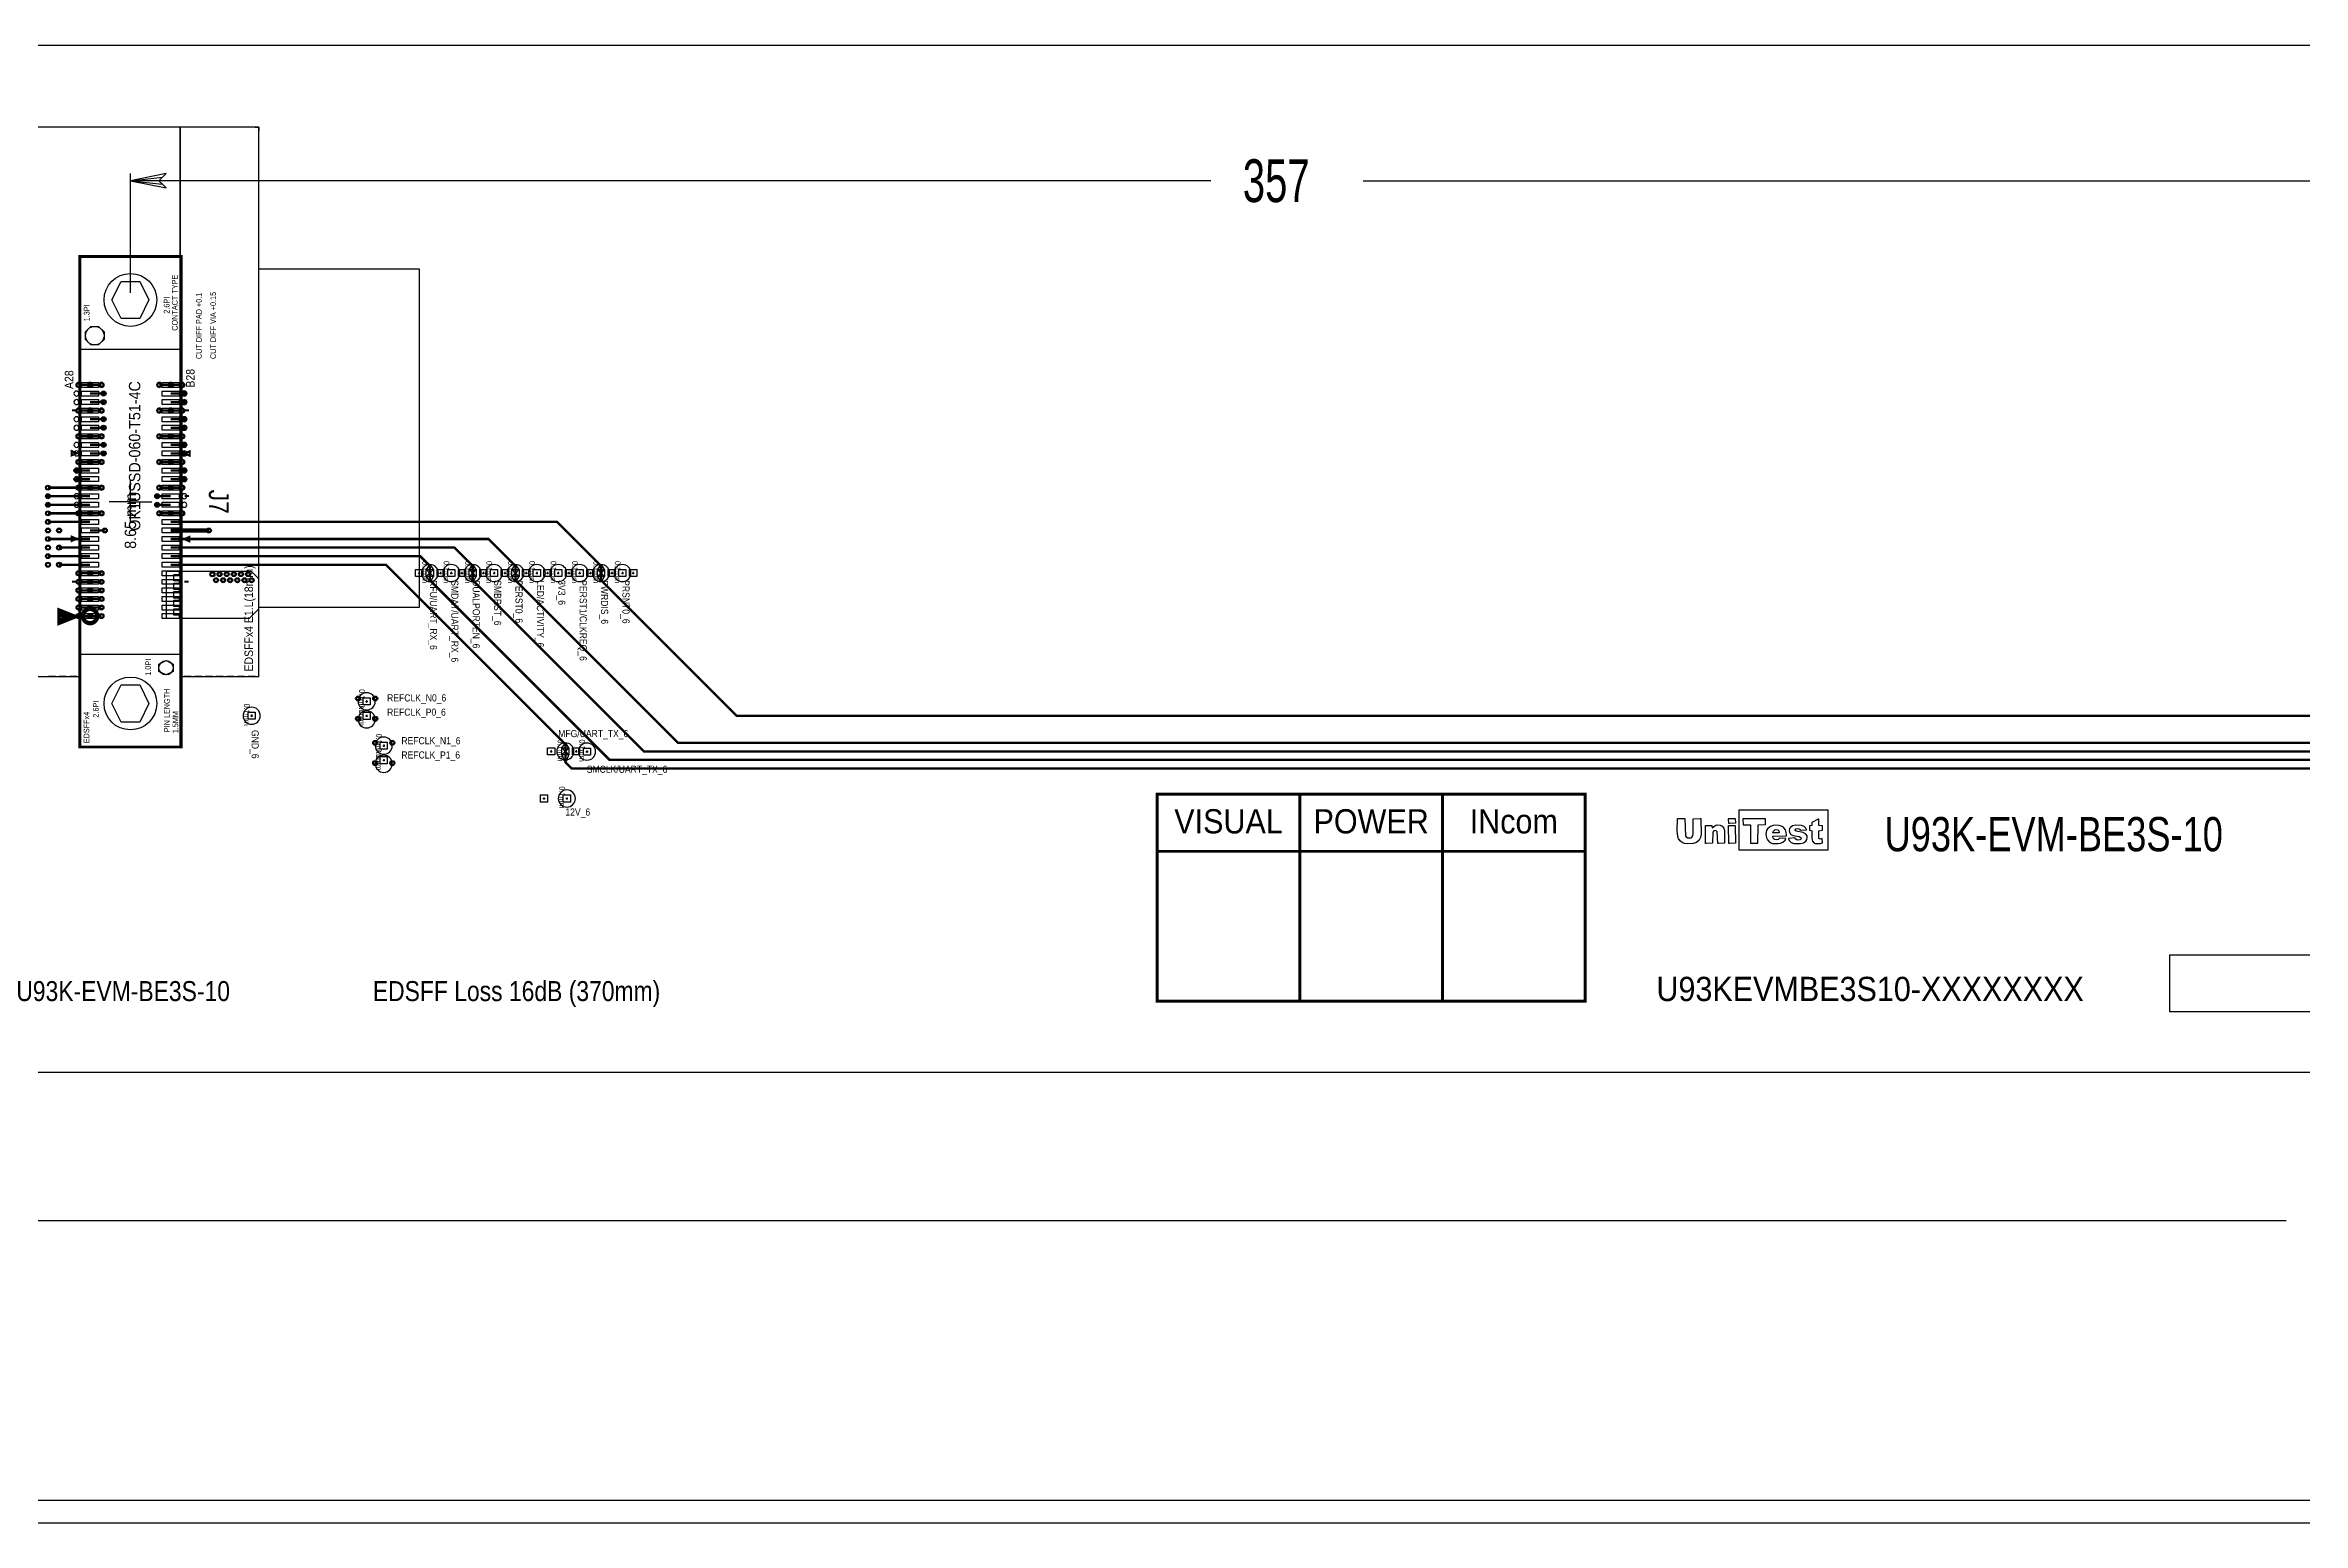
# Model space of a CAD drawing. Extents: x -65 to 700, y -155 to 755.
# Drawn here: x 17 to 175.3, y -31.6 to 72 of the extents above; entities that cross this region are included whole.
import ezdxf
from ezdxf.enums import TextEntityAlignment as Align

# ---------------------------------------------------------------- set-up
doc = ezdxf.new("R2010")
doc.units = 0
for name, color, linetype in [('BOARD_GEOMETRY_DIMENSION', 212, 'CONTINUOUS'), ('BOARD_GEOMETRY_OUTLINE', 254, 'CONTINUOUS'), ('BOARD_GEOMETRY_SILKSCREEN_TOP', 1, 'CONTINUOUS'), ('COMPONENT_VALUE_ASSEMBLY_TOP', 254, 'CONTINUOUS'), ('ETCH_TOP', 72, 'CONTINUOUS'), ('MANUFACTURING_NCBACKDRILL-16-4', 85, 'CONTINUOUS'), ('MANUFACTURING_NCBACKDRILL-16-6', 85, 'CONTINUOUS'), ('MANUFACTURING_NCLEGEND-1-16', 85, 'CONTINUOUS'), ('PACKAGE_GEOMETRY_ASSEMBLY_TOP', 142, 'CONTINUOUS'), ('PACKAGE_GEOMETRY_DISPLAY_TOP', 6, 'CONTINUOUS'), ('PACKAGE_GEOMETRY_PLACE_BOUND_TO', 85, 'CONTINUOUS'), ('PACKAGE_GEOMETRY_SILKSCREEN_TOP', 150, 'CONTINUOUS'), ('PIN_TOP', 72, 'CONTINUOUS'), ('REF_DES_SILKSCREEN_TOP', 150, 'CONTINUOUS'), ('VIA_CLASS_TOP', 72, 'CONTINUOUS')]:
    doc.layers.add(name, color=color, linetype=linetype)

# ---------------------------------------------------------------- blocks, each defined once
blk = doc.blocks.new('FIGURE_SQUARE')
blk.add_lwpolyline([(-0.5, -0.5), (-0.5, 0.5), (0.5, 0.5), (0.5, -0.5)], close=True)
blk = doc.blocks.new('FIGURE_CROSS')
for points in [[(-0.5, 0), (0.5, 0)], [(0, 0.5), (0, -0.5)]]:
    blk.add_lwpolyline(points)
blk = doc.blocks.new('FIGURE_HEX')
blk.add_lwpolyline([(-0.5, 0), (-0.25, 0.5), (0.25, 0.5), (0.5, 0), (0.25, -0.5), (-0.25, -0.5)], close=True)
blk = doc.blocks.new('FIGURE_OCT')
blk.add_lwpolyline([(-0.5, -0.2071), (-0.5, 0.2071), (-0.2071, 0.5), (0.2071, 0.5), (0.5, 0.2071), (0.5, -0.2071), (0.2071, -0.5), (-0.2071, -0.5)], close=True)

msp = doc.modelspace()

# ---------------------------------------------------------------- linework, layer by layer
at = {"layer": 'BOARD_GEOMETRY_DIMENSION'}
for points in [[(23, 62.5), (25.25, 62.25), (25, 62.5), (23, 62.5), (25.25, 62.75), (25.5, 63)], [(25.5, 63), (23, 62.5), (25.5, 62), (25, 62.5), (25.5, 63)], [(23, 54.64), (23, 63)], [(98.75, 62.5), (23, 62.5)], [(109.45, 62.5), (380, 62.5)], [(174.15, -10.4), (0, -10.4)]]:
    msp.add_lwpolyline(points, dxfattribs=at)
at = {"layer": 'BOARD_GEOMETRY_OUTLINE'}
msp.add_lwpolyline([(0, 72), (372.5, 72), (372.5, 35.455, 0.410035), (373, 34.955), (379.75, 34.955), (380, 34.705), (380, 16.725), (379.75, 16.475), (373, 16.475, 0.006409), (372.9875, 16.4752, 0.414214), (372.4998, 15.9875, 0.006409), (372.5, 15.975), (372.5, 0), (0, 0)], format="xyb", close=True, dxfattribs=at)
msp.add_lwpolyline([(0, -30), (0, -31.57), (350, -31.57), (350, -30)], close=True, dxfattribs=at)
at = {"layer": 'BOARD_GEOMETRY_SILKSCREEN_TOP'}
for points in [[(132.0889, 16.5079), (132.2139, 16.439), (132.4219, 16.453), (132.492, 16.495), (132.5609, 16.5779), (132.589, 16.7169), (132.589, 17.772), (133.0609, 17.7859), (133.117, 17.7859), (133.1299, 16.6889), (133.0889, 16.467), (132.992, 16.286), (132.8109, 16.12), (132.589, 16.036), (132.2139, 16.022), (131.964, 16.05), (131.797, 16.12), (131.6859, 16.203), (131.547, 16.383), (131.492, 16.5359), (131.464, 16.9389), (131.478, 17.7859), (132.0049, 17.7859), (132.0329, 16.5919)], [(135.1299, 17.453), (135.075, 17.453), (135.0609, 17.772), (135.075, 17.7859), (135.533, 17.7859), (135.5469, 17.467)], [(135.81, 18.395), (142.024, 18.395), (142.024, 15.587), (135.81, 15.587)], [(136.603, 16.066), (137.117, 16.066), (137.13, 17.358), (137.658, 17.372), (137.658, 17.774), (136.061, 17.774), (136.075, 17.358), (136.603, 17.344)], [(141.505, 16.038), (141.658, 16.08), (141.658, 16.108), (141.617, 16.385), (141.45, 16.358), (141.394, 16.399), (141.38, 16.941), (141.644, 16.969), (141.644, 17.288), (141.38, 17.316), (141.38, 17.76), (141.353, 17.76), (140.908, 17.524), (140.908, 17.316), (140.728, 17.288), (140.728, 16.969), (140.908, 16.941), (140.908, 16.399), (140.95, 16.205), (141.047, 16.094), (141.13, 16.052)], [(134.728, 17.12), (134.769, 16.953), (134.769, 16.0639), (134.353, 16.05), (134.297, 16.05), (134.269, 16.856), (134.242, 16.8969), (134.2, 16.9389), (134.1299, 16.953), (134.019, 16.9249), (133.95, 16.8279), (133.936, 16.0639), (133.5049, 16.05), (133.45, 16.05), (133.4359, 17.2999), (133.825, 17.3139), (133.8799, 17.3139), (133.908, 17.1329), (134.0889, 17.2859), (134.2, 17.328), (134.269, 17.342), (134.478, 17.328), (134.617, 17.2579)], [(135.1299, 16.05), (135.075, 16.05), (135.0609, 17.2999), (135.075, 17.3139), (135.533, 17.3139), (135.5469, 16.0639)], [(138.519, 16.038), (138.714, 16.066), (138.867, 16.135), (139.019, 16.274), (139.075, 16.385), (138.63, 16.427), (138.533, 16.33), (138.394, 16.302), (138.283, 16.33), (138.186, 16.427), (138.158, 16.552), (138.172, 16.566), (139.117, 16.58), (139.117, 16.635), (139.103, 16.816), (139.047, 16.997), (138.936, 17.149), (138.811, 17.247), (138.603, 17.316), (138.255, 17.33), (138.186, 17.316), (137.992, 17.247), (137.797, 17.08), (137.728, 16.955), (137.672, 16.705), (137.686, 16.58), (137.714, 16.441), (137.783, 16.302), (137.964, 16.122), (138.144, 16.052)], [(138.173, 16.792), (138.201, 16.917), (138.298, 17.014), (138.326, 17.028), (138.506, 17.014), (138.59, 16.931), (138.618, 16.848), (138.618, 16.792)], [(140.103, 16.038), (140.311, 16.094), (140.478, 16.205), (140.547, 16.316), (140.575, 16.454), (140.561, 16.58), (140.45, 16.733), (140.283, 16.816), (139.797, 16.899), (139.728, 16.955), (139.728, 17.01), (139.769, 17.066), (139.88, 17.094), (139.978, 17.08), (140.047, 17.038), (140.089, 16.969), (140.519, 17.01), (140.519, 17.024), (140.478, 17.122), (140.353, 17.247), (140.172, 17.316), (139.755, 17.33), (139.533, 17.274), (139.394, 17.177), (139.339, 17.094), (139.311, 16.955), (139.325, 16.83), (139.436, 16.677), (139.589, 16.608), (140.019, 16.524), (140.13, 16.469), (140.144, 16.372), (140.103, 16.33), (140.061, 16.302), (139.88, 16.288), (139.783, 16.344), (139.714, 16.441), (139.269, 16.399), (139.269, 16.372), (139.311, 16.26), (139.45, 16.122), (139.644, 16.052)], [(166, 4.25), (166, 8.25), (186, 8.25), (186, 4.25)]]:
    msp.add_lwpolyline(points, close=True, dxfattribs=at)
at = {"layer": 'ETCH_TOP'}
for points, const_width in [([(20.17, 48.185), (19.37, 48.185)], 0.169), ([(20.17, 47.585), (21.12, 47.585)], 0.171), ([(20.97, 48.185), (20.17, 48.185)], 0.169), ([(25.03, 48.185), (25.83, 48.185)], 0.169), ([(25.83, 47.585), (26.78, 47.585)], 0.171), ([(25.83, 48.185), (26.63, 48.185)], 0.169), ([(19.37, 46.385), (20.17, 46.385)], 0.169), ([(20.17, 46.985), (21.12, 46.985)], 0.171), ([(20.17, 46.385), (20.97, 46.385)], 0.169), ([(25.83, 46.385), (25.03, 46.385)], 0.169), ([(25.83, 46.985), (26.78, 46.985)], 0.171), ([(26.63, 46.385), (25.83, 46.385)], 0.169), ([(20.17, 44.585), (19.37, 44.585)], 0.169), ([(20.17, 45.785), (21.12, 45.785)], 0.171), ([(20.17, 45.185), (21.12, 45.185)], 0.171), ([(20.97, 44.585), (20.17, 44.585)], 0.169), ([(25.03, 44.585), (25.83, 44.585)], 0.169), ([(25.83, 45.785), (26.78, 45.785)], 0.171), ([(25.83, 45.185), (26.78, 45.185)], 0.171), ([(25.83, 44.585), (26.63, 44.585)], 0.169), ([(20.17, 42.785), (19.37, 42.785)], 0.169), ([(20.17, 43.985), (21.12, 43.985)], 0.171), ([(20.17, 43.385), (21.12, 43.385)], 0.171), ([(20.97, 42.785), (20.17, 42.785)], 0.169), ([(25.03, 42.785), (25.83, 42.785)], 0.169), ([(25.83, 43.985), (26.78, 43.985)], 0.171), ([(25.83, 43.385), (26.78, 43.385)], 0.171), ([(25.83, 42.785), (26.63, 42.785)], 0.169), ([(20.17, 42.185), (19.22, 42.185)], 0.171), ([(20.17, 41.585), (19.22, 41.585)], 0.171), ([(25.83, 42.185), (26.78, 42.185)], 0.171), ([(25.83, 41.585), (26.78, 41.585)], 0.171), ([(20.17, 40.385), (17.22, 40.385)], 0.171), ([(20.17, 39.785), (17.22, 39.785)], 0.171), ([(17.22, 40.985), (19.37, 40.985)], 0.169), ([(19.37, 40.985), (20.17, 40.985)], 0.169), ([(20.97, 40.985), (20.17, 40.985)], 0.169), ([(25.83, 40.385), (24.88, 40.385)], 0.171), ([(25.83, 39.785), (24.88, 39.785)], 0.171), ([(25.03, 40.985), (25.83, 40.985)], 0.169), ([(25.83, 40.985), (26.63, 40.985)], 0.169), ([(19.37, 39.185), (17.22, 39.185)], 0.169), ([(20.17, 38.585), (17.22, 38.585)], 0.169), ([(20.17, 39.185), (19.37, 39.185)], 0.169), ([(20.17, 39.185), (20.97, 39.185)], 0.169), ([(20.17, 37.985), (21.2, 37.985)], 0.169), ([(25.03, 39.185), (25.83, 39.185)], 0.169), ([(25.83, 37.985), (28.5, 37.985)], 0.3), ([(25.83, 39.185), (26.63, 39.185)], 0.169), ([(25.83, 38.585), (52.9151, 38.585), (56.0001, 35.5), (56.0001, 35)], 0.169), ([(20.17, 37.385), (17.22, 37.385)], 0.169), ([(20.17, 36.785), (18, 36.785)], 0.169), ([(25.83, 37.385), (48.1151, 37.385), (50.0001, 35.5), (50.0001, 35)], 0.169), ([(25.83, 36.785), (45.715, 36.785), (47, 35.5), (47, 35)], 0.169), ([(20.17, 36.185), (17.22, 36.185)], 0.169), ([(20.17, 35.585), (18, 35.585)], 0.169), ([(20.17, 34.985), (19.37, 34.985)], 0.169), ([(20.97, 34.985), (20.17, 34.985)], 0.169), ([(25.83, 36.185), (43.3151, 36.185), (44.0001, 35.5), (44.0001, 35)], 0.169), ([(25.83, 35.585), (40.9151, 35.585), (53.4997, 23.0004), (53.4997, 22.5004)], 0.169), ([(377.43, 21.9), (56.6001, 21.9), (44.0001, 34.5), (44.0001, 35)], 0.169), ([(377.43, 22.5), (59, 22.5), (47, 34.5), (47, 35)], 0.169), ([(377.43, 23.1), (61.4001, 23.1), (50.0001, 34.5), (50.0001, 35)], 0.169), ([(56.0001, 35), (56.0001, 34.5), (65.5001, 25), (375.5, 25), (376.2, 24.3), (377.43, 24.3)], 0.169), ([(20.17, 34.385), (19.37, 34.385)], 0.169), ([(20.17, 33.785), (19.37, 33.785)], 0.169), ([(20.17, 33.185), (19.37, 33.185)], 0.169), ([(20.97, 34.385), (20.17, 34.385)], 0.169), ([(20.97, 33.785), (20.17, 33.785)], 0.169), ([(20.97, 33.185), (20.17, 33.185)], 0.169), ([(20.17, 32.585), (19.37, 32.585)], 0.169), ([(20.17, 31.985), (19.37, 31.985)], 0.169), ([(20.97, 32.585), (20.17, 32.585)], 0.169), ([(20.97, 31.985), (20.17, 31.985)], 0.169), ([(377.43, 21.3), (53.9501, 21.3), (53.4997, 21.7504), (53.4997, 22.5004)], 0.169)]:
    msp.add_lwpolyline(points, dxfattribs=dict(at, const_width=const_width))
for points in [[(31.5, 35.1), (25.5, 35.1), (25.5, 31.85), (31.35, 31.85), (32, 32.5), (32, 34.6)], [(26.05, 34.45), (26.05, 34.9), (26.5, 34.9), (26.5, 34.45)], [(26.05, 33.85), (26.05, 34.3), (26.5, 34.3), (26.5, 33.85)], [(26.05, 33.25), (26.05, 33.7), (26.5, 33.7), (26.5, 33.25)], [(26.05, 32.65), (26.05, 33.1), (26.5, 33.1), (26.5, 32.65)], [(26.05, 32.05), (26.05, 32.5), (26.5, 32.5), (26.5, 32.05)]]:
    msp.add_lwpolyline(points, close=True, dxfattribs=at)
for points in [[(43.9406, 35.5576), (43.7501, 35.25), (44.0001, 34.9789), (44.2501, 35.25), (44.0596, 35.5576, 0.411765)], [(44.0596, 34.4424), (44.2501, 34.75), (44.0001, 35.0211), (43.7501, 34.75), (43.9406, 34.4424, 0.411765)], [(46.9405, 35.5576), (46.75, 35.25), (47, 34.9789), (47.25, 35.25), (47.0595, 35.5576, 0.411765)], [(47.0595, 34.4424), (47.25, 34.75), (47, 35.0211), (46.75, 34.75), (46.9405, 34.4424, 0.411765)], [(49.9406, 35.5576), (49.7501, 35.25), (50.0001, 34.9789), (50.2501, 35.25), (50.0596, 35.5576, 0.411765)], [(50.0596, 34.4424), (50.2501, 34.75), (50.0001, 35.0211), (49.7501, 34.75), (49.9406, 34.4424, 0.411765)], [(55.9406, 35.5576), (55.7501, 35.25), (56.0001, 34.9789), (56.2501, 35.25), (56.0596, 35.5576, 0.411765)], [(56.0596, 34.4424), (56.2501, 34.75), (56.0001, 35.0211), (55.7501, 34.75), (55.9406, 34.4424, 0.411765)], [(53.4402, 23.058), (53.2497, 22.7504), (53.4997, 22.4793), (53.7497, 22.7504), (53.5592, 23.058, 0.411765)], [(53.5713, 21.8062), (53.7497, 22.2504), (53.4997, 22.5215), (53.2497, 22.2504), (53.4281, 21.8062, 0.55392)]]:
    msp.add_lwpolyline(points, format="xyb", close=True, dxfattribs=at)
at = {"layer": 'PACKAGE_GEOMETRY_ASSEMBLY_TOP'}
for points in [[(17.25, 66.25), (16.75, 66.25)], [(18, 66.25), (17.5, 66.25)], [(18.75, 66.25), (18.25, 66.25)], [(19.5, 66.25), (19, 66.25)], [(20.25, 66.25), (19.75, 66.25)], [(21, 66.25), (20.5, 66.25)], [(21.75, 66.25), (21.25, 66.25)], [(22.5, 66.25), (22, 66.25)], [(23.25, 66.25), (22.75, 66.25)], [(24, 66.25), (23.5, 66.25)], [(24.75, 66.25), (24.25, 66.25)], [(25.5, 66.25), (25, 66.25)], [(26.25, 66.25), (25.75, 66.25)], [(27, 66.25), (26.5, 66.25)], [(27.75, 66.25), (27.25, 66.25)], [(28.5, 66.25), (28, 66.25)], [(29.25, 66.25), (28.75, 66.25)], [(30, 66.25), (29.5, 66.25)], [(30.75, 66.25), (30.25, 66.25)], [(31.5, 66.25), (31, 66.25)], [(31.75, 66.25), (32, 66.25), (32, 66)], [(32, 65.25), (32, 65.75)], [(32, 64.5), (32, 65)], [(32, 63.75), (32, 64.25)], [(32, 63), (32, 63.5)], [(32, 62.25), (32, 62.75)], [(32, 61.5), (32, 62)], [(32, 60.75), (32, 61.25)], [(32, 60), (32, 60.5)], [(32, 59.25), (32, 59.75)], [(32, 58.5), (32, 59)], [(19.5, 22.86), (26.5, 22.86), (26.5, 57.14), (19.5, 57.14), (19.5, 22.86)], [(32, 57.75), (32, 58.25)], [(32, 57), (32, 57.5)], [(32, 56.25), (32, 56.75)], [(32, 56.335), (43.25, 56.335), (43.25, 32.585), (32, 32.585)], [(32, 55.5), (32, 56)], [(32, 54.75), (32, 55.25)], [(32, 54), (32, 54.5)], [(32, 53.25), (32, 53.75)], [(32, 52.5), (32, 53)], [(32, 51.75), (32, 52.25)], [(19.5, 50.69), (26.5, 50.69)], [(32, 51), (32, 51.5)], [(32, 50.25), (32, 50.75)], [(32, 49.5), (32, 50)], [(32, 48.75), (32, 49.25)], [(32, 48), (32, 48.5)], [(32, 47.25), (32, 47.75)], [(32, 46.5), (32, 47)], [(32, 45.75), (32, 46.25)], [(32, 45), (32, 45.5)], [(32, 44.25), (32, 44.75)], [(32, 43.5), (32, 44)], [(32, 42.75), (32, 43.25)], [(23, 38.5), (23, 41.5)], [(32, 42), (32, 42.5)], [(32, 41.25), (32, 41.75)], [(23, 40), (21.5, 40)], [(23, 40), (24.5, 40)], [(32, 40.5), (32, 41)], [(32, 39.75), (32, 40.25)], [(32, 39), (32, 39.5)], [(32, 38.25), (32, 38.75)], [(32, 37.5), (32, 38)], [(32, 36.75), (32, 37.25)], [(32, 36), (32, 36.5)], [(32, 35.25), (32, 35.75)], [(32, 34.5), (32, 35)], [(32, 33.75), (32, 34.25)], [(32, 33), (32, 33.5)], [(32, 32.25), (32, 32.75)], [(32, 31.5), (32, 32)], [(32, 30.75), (32, 31.25)], [(32, 30), (32, 30.5)], [(19.5, 29.31), (26.5, 29.31)], [(32, 29.25), (32, 29.75)], [(32, 28.5), (32, 29)], [(17.75, 27.75), (17.25, 27.75)], [(18.5, 27.75), (18, 27.75)], [(19.25, 27.75), (18.75, 27.75)], [(27.25, 27.75), (26.75, 27.75)], [(28, 27.75), (27.5, 27.75)], [(28.75, 27.75), (28.25, 27.75)], [(29.5, 27.75), (29, 27.75)], [(30.25, 27.75), (29.75, 27.75)], [(31, 27.75), (30.5, 27.75)], [(31.75, 27.75), (31.25, 27.75)], [(32, 27.75), (32, 28.25)]]:
    msp.add_lwpolyline(points, dxfattribs=at)
for points in [[(19.395, 47.585, 1), (19.045, 47.585, 1)], [(19.545, 48.185, 1), (19.195, 48.185, 1)], [(20.345, 48.185, 1), (19.995, 48.185, 1)], [(21.145, 48.185, 1), (20.795, 48.185, 1)], [(25.205, 48.185, 1), (24.855, 48.185, 1)], [(26.005, 48.185, 1), (25.655, 48.185, 1)], [(26.805, 48.185, 1), (26.455, 48.185, 1)], [(26.955, 47.585, 1), (26.605, 47.585, 1)], [(19.395, 46.985, 1), (19.045, 46.985, 1)], [(19.395, 45.785, 1), (19.045, 45.785, 1)], [(19.545, 46.385, 1), (19.195, 46.385, 1)], [(20.345, 46.385, 1), (19.995, 46.385, 1)], [(21.145, 46.385, 1), (20.795, 46.385, 1)], [(25.205, 46.385, 1), (24.855, 46.385, 1)], [(26.005, 46.385, 1), (25.655, 46.385, 1)], [(26.805, 46.385, 1), (26.455, 46.385, 1)], [(26.955, 46.985, 1), (26.605, 46.985, 1)], [(26.955, 45.785, 1), (26.605, 45.785, 1)], [(19.395, 45.185, 1), (19.045, 45.185, 1)], [(19.545, 44.585, 1), (19.195, 44.585, 1)], [(20.345, 44.585, 1), (19.995, 44.585, 1)], [(21.145, 44.585, 1), (20.795, 44.585, 1)], [(25.205, 44.585, 1), (24.855, 44.585, 1)], [(26.005, 44.585, 1), (25.655, 44.585, 1)], [(26.805, 44.585, 1), (26.455, 44.585, 1)], [(26.955, 45.185, 1), (26.605, 45.185, 1)], [(19.395, 43.985, 1), (19.045, 43.985, 1)], [(19.395, 43.385, 1), (19.045, 43.385, 1)], [(19.545, 42.785, 1), (19.195, 42.785, 1)], [(20.345, 42.785, 1), (19.995, 42.785, 1)], [(21.145, 42.785, 1), (20.795, 42.785, 1)], [(25.205, 42.785, 1), (24.855, 42.785, 1)], [(26.005, 42.785, 1), (25.655, 42.785, 1)], [(26.805, 42.785, 1), (26.455, 42.785, 1)], [(26.955, 43.985, 1), (26.605, 43.985, 1)], [(26.955, 43.385, 1), (26.605, 43.385, 1)], [(19.395, 42.185, 1), (19.045, 42.185, 1)], [(19.395, 41.585, 1), (19.045, 41.585, 1)], [(19.545, 40.985, 1), (19.195, 40.985, 1)], [(20.345, 40.985, 1), (19.995, 40.985, 1)], [(21.145, 40.985, 1), (20.795, 40.985, 1)], [(25.205, 40.985, 1), (24.855, 40.985, 1)], [(26.005, 40.985, 1), (25.655, 40.985, 1)], [(26.805, 40.985, 1), (26.455, 40.985, 1)], [(26.955, 42.185, 1), (26.605, 42.185, 1)], [(26.955, 41.585, 1), (26.605, 41.585, 1)], [(19.395, 40.385, 1), (19.045, 40.385, 1)], [(19.395, 39.785, 1), (19.045, 39.785, 1)], [(26.955, 40.385, 1), (26.605, 40.385, 1)], [(26.955, 39.785, 1), (26.605, 39.785, 1)], [(19.545, 39.185, 1), (19.195, 39.185, 1)], [(20.345, 39.185, 1), (19.995, 39.185, 1)], [(21.145, 39.185, 1), (20.795, 39.185, 1)], [(25.205, 39.185, 1), (24.855, 39.185, 1)], [(26.005, 39.185, 1), (25.655, 39.185, 1)], [(26.805, 39.185, 1), (26.455, 39.185, 1)]]:
    msp.add_lwpolyline(points, format="xyb", close=True, dxfattribs=at)
at = {"layer": 'PACKAGE_GEOMETRY_ASSEMBLY_TOP', "const_width": 0.3}
msp.add_lwpolyline([(20.67, 31.985, 1), (19.67, 31.985, 1), (20.67, 31.985)], format="xyb", dxfattribs=at)
at = {"layer": 'PACKAGE_GEOMETRY_PLACE_BOUND_TO'}
for points in [[(14, 27.75), (19.5, 27.75), (19.5, 57.14), (26.5, 57.14), (26.5, 66.25), (14, 66.25)], [(32, 66.25), (26.5, 66.25), (26.5, 27.75), (32, 27.75)], [(19.5, 22.86), (26.5, 22.86), (26.5, 57.14), (19.5, 57.14)], [(43.25, 32.585), (32, 32.585), (32, 56.335), (43.25, 56.335)]]:
    msp.add_lwpolyline(points, close=True, dxfattribs=at)
for points in [[(44.6001, 35, 1), (43.4001, 35, 1)], [(46.1, 35, 1), (44.9, 35, 1)], [(47.6, 35, 1), (46.4, 35, 1)], [(49.1, 35, 1), (47.9, 35, 1)], [(50.6001, 35, 1), (49.4001, 35, 1)], [(52.1, 35, 1), (50.9, 35, 1)], [(53.6, 35, 1), (52.4, 35, 1)], [(55.1, 35, 1), (53.9, 35, 1)], [(56.6001, 35, 1), (55.4001, 35, 1)], [(58.1, 35, 1), (56.9, 35, 1)], [(32.1, 25, 1), (30.9, 25, 1)], [(40.1662, 26.009, 1), (38.9662, 26.009, 1)], [(40.1662, 24.741, 1), (38.9662, 24.741, 1)], [(41.3639, 22.9, 1), (40.1639, 22.9, 1)], [(41.3639, 21.632, 1), (40.1639, 21.632, 1)], [(54.0997, 22.5004, 1), (52.8997, 22.5004, 1)], [(55.6146, 22.4854, 1), (54.4146, 22.4854, 1)], [(54.2, 19.2, 1), (53, 19.2, 1)]]:
    msp.add_lwpolyline(points, format="xyb", close=True, dxfattribs=at)
at = {"layer": 'PACKAGE_GEOMETRY_SILKSCREEN_TOP'}
for points, const_width in [([(19.42, 46.89), (19.42, 57.22), (26.58, 57.22), (26.58, 22.78), (19.42, 22.78), (19.42, 46.89)], 0.15), ([(19.2, 46.4), (18.9, 46.4)], 0.15), ([(27.1, 46.4), (26.8, 46.4)], 0.15), ([(19.225, 43.4), (18.875, 43.55), (18.875, 43.25), (19.225, 43.4)], 0.15), ([(26.805, 43.38), (27.155, 43.23), (27.155, 43.53), (26.805, 43.38)], 0.15), ([(19.2, 40.4), (18.9, 40.4)], 0.15), ([(27.1, 40.4), (26.8, 40.4)], 0.15), ([(19.225, 37.4), (18.875, 37.55), (18.875, 37.25), (19.225, 37.4)], 0.15), ([(26.785, 37.38), (27.135, 37.23), (27.135, 37.53), (26.785, 37.38)], 0.15), ([(19.2, 34.4), (18.9, 34.4)], 0.15), ([(27.08, 34.4), (26.78, 34.4)], 0.15), ([(19.218, 31.9442), (17.968, 32.4442), (17.968, 31.4442), (19.218, 31.9442), (18.018, 32.2942), (18.018, 31.6442), (18.918, 31.9442), (18.118, 32.1442), (18.118, 31.7942), (18.668, 31.9442), (18.168, 31.9442)], 0.2), ([(95, 15.5), (95, 19.5), (105, 19.5), (105, 15.5)], 0.2), ([(105, 15.5), (105, 19.5), (115, 19.5), (115, 15.5)], 0.2), ([(115, 15.5), (115, 19.5), (125, 19.5), (125, 15.5)], 0.2), ([(95, 5), (95, 15.5), (105, 15.5), (105, 5), (95, 5)], 0.2), ([(105, 5), (105, 15.5), (115, 15.5), (115, 5), (105, 5)], 0.2), ([(115, 5), (115, 15.5), (125, 15.5), (125, 5), (115, 5)], 0.2)]:
    msp.add_lwpolyline(points, dxfattribs=dict(at, const_width=const_width))
at = {"layer": 'PIN_TOP'}
for points in [[(20.77, 48.01), (19.57, 48.01), (19.57, 48.36), (20.77, 48.36)], [(20.77, 47.41), (19.57, 47.41), (19.57, 47.76), (20.77, 47.76)], [(26.43, 48.01), (25.23, 48.01), (25.23, 48.36), (26.43, 48.36)], [(26.43, 47.41), (25.23, 47.41), (25.23, 47.76), (26.43, 47.76)], [(20.77, 46.81), (19.57, 46.81), (19.57, 47.16), (20.77, 47.16)], [(20.77, 46.21), (19.57, 46.21), (19.57, 46.56), (20.77, 46.56)], [(20.77, 45.61), (19.57, 45.61), (19.57, 45.96), (20.77, 45.96)], [(26.43, 46.81), (25.23, 46.81), (25.23, 47.16), (26.43, 47.16)], [(26.43, 46.21), (25.23, 46.21), (25.23, 46.56), (26.43, 46.56)], [(26.43, 45.61), (25.23, 45.61), (25.23, 45.96), (26.43, 45.96)], [(20.77, 45.01), (19.57, 45.01), (19.57, 45.36), (20.77, 45.36)], [(20.77, 44.41), (19.57, 44.41), (19.57, 44.76), (20.77, 44.76)], [(26.43, 45.01), (25.23, 45.01), (25.23, 45.36), (26.43, 45.36)], [(26.43, 44.41), (25.23, 44.41), (25.23, 44.76), (26.43, 44.76)], [(20.77, 43.81), (19.57, 43.81), (19.57, 44.16), (20.77, 44.16)], [(20.77, 43.21), (19.57, 43.21), (19.57, 43.56), (20.77, 43.56)], [(20.77, 42.61), (19.57, 42.61), (19.57, 42.96), (20.77, 42.96)], [(26.43, 43.81), (25.23, 43.81), (25.23, 44.16), (26.43, 44.16)], [(26.43, 43.21), (25.23, 43.21), (25.23, 43.56), (26.43, 43.56)], [(26.43, 42.61), (25.23, 42.61), (25.23, 42.96), (26.43, 42.96)], [(20.77, 42.01), (19.57, 42.01), (19.57, 42.36), (20.77, 42.36)], [(20.77, 41.41), (19.57, 41.41), (19.57, 41.76), (20.77, 41.76)], [(20.77, 40.81), (19.57, 40.81), (19.57, 41.16), (20.77, 41.16)], [(26.43, 42.01), (25.23, 42.01), (25.23, 42.36), (26.43, 42.36)], [(26.43, 41.41), (25.23, 41.41), (25.23, 41.76), (26.43, 41.76)], [(26.43, 40.81), (25.23, 40.81), (25.23, 41.16), (26.43, 41.16)], [(20.77, 40.21), (19.57, 40.21), (19.57, 40.56), (20.77, 40.56)], [(20.77, 39.61), (19.57, 39.61), (19.57, 39.96), (20.77, 39.96)], [(26.43, 40.21), (25.23, 40.21), (25.23, 40.56), (26.43, 40.56)], [(26.43, 39.61), (25.23, 39.61), (25.23, 39.96), (26.43, 39.96)], [(20.77, 39.01), (19.57, 39.01), (19.57, 39.36), (20.77, 39.36)], [(20.77, 38.41), (19.57, 38.41), (19.57, 38.76), (20.77, 38.76)], [(20.77, 37.81), (19.57, 37.81), (19.57, 38.16), (20.77, 38.16)], [(26.43, 39.01), (25.23, 39.01), (25.23, 39.36), (26.43, 39.36)], [(26.43, 38.41), (25.23, 38.41), (25.23, 38.76), (26.43, 38.76)], [(26.43, 37.81), (25.23, 37.81), (25.23, 38.16), (26.43, 38.16)], [(20.77, 37.21), (19.57, 37.21), (19.57, 37.56), (20.77, 37.56)], [(20.77, 36.61), (19.57, 36.61), (19.57, 36.96), (20.77, 36.96)], [(26.43, 37.21), (25.23, 37.21), (25.23, 37.56), (26.43, 37.56)], [(26.43, 36.61), (25.23, 36.61), (25.23, 36.96), (26.43, 36.96)], [(20.77, 36.01), (19.57, 36.01), (19.57, 36.36), (20.77, 36.36)], [(20.77, 35.41), (19.57, 35.41), (19.57, 35.76), (20.77, 35.76)], [(20.77, 34.81), (19.57, 34.81), (19.57, 35.16), (20.77, 35.16)], [(26.43, 36.01), (25.23, 36.01), (25.23, 36.36), (26.43, 36.36)], [(26.43, 35.41), (25.23, 35.41), (25.23, 35.76), (26.43, 35.76)], [(26.43, 34.81), (25.23, 34.81), (25.23, 35.16), (26.43, 35.16)], [(43.7501, 35.25), (44.2501, 35.25), (44.2501, 34.75), (43.7501, 34.75)], [(45.25, 35.25), (45.75, 35.25), (45.75, 34.75), (45.25, 34.75)], [(46.75, 35.25), (47.25, 35.25), (47.25, 34.75), (46.75, 34.75)], [(48.25, 35.25), (48.75, 35.25), (48.75, 34.75), (48.25, 34.75)], [(49.7501, 35.25), (50.2501, 35.25), (50.2501, 34.75), (49.7501, 34.75)], [(51.25, 35.25), (51.75, 35.25), (51.75, 34.75), (51.25, 34.75)], [(52.75, 35.25), (53.25, 35.25), (53.25, 34.75), (52.75, 34.75)], [(54.25, 35.25), (54.75, 35.25), (54.75, 34.75), (54.25, 34.75)], [(55.7501, 35.25), (56.2501, 35.25), (56.2501, 34.75), (55.7501, 34.75)], [(57.25, 35.25), (57.75, 35.25), (57.75, 34.75), (57.25, 34.75)], [(20.77, 34.21), (19.57, 34.21), (19.57, 34.56), (20.77, 34.56)], [(20.77, 33.61), (19.57, 33.61), (19.57, 33.96), (20.77, 33.96)], [(20.77, 33.01), (19.57, 33.01), (19.57, 33.36), (20.77, 33.36)], [(26.43, 34.21), (25.23, 34.21), (25.23, 34.56), (26.43, 34.56)], [(26.43, 33.61), (25.23, 33.61), (25.23, 33.96), (26.43, 33.96)], [(26.43, 33.01), (25.23, 33.01), (25.23, 33.36), (26.43, 33.36)], [(20.77, 32.41), (19.57, 32.41), (19.57, 32.76), (20.77, 32.76)], [(20.77, 31.81), (19.57, 31.81), (19.57, 32.16), (20.77, 32.16)], [(26.43, 32.41), (25.23, 32.41), (25.23, 32.76), (26.43, 32.76)], [(26.43, 31.81), (25.23, 31.81), (25.23, 32.16), (26.43, 32.16)], [(39.3162, 26.259), (39.8162, 26.259), (39.8162, 25.759), (39.3162, 25.759)], [(31.25, 25.25), (31.75, 25.25), (31.75, 24.75), (31.25, 24.75)], [(39.3162, 25.241), (39.8162, 25.241), (39.8162, 24.741), (39.3162, 24.741)], [(40.5139, 23.15), (41.0139, 23.15), (41.0139, 22.65), (40.5139, 22.65)], [(53.2497, 22.7504), (53.7497, 22.7504), (53.7497, 22.2504), (53.2497, 22.2504)], [(54.7646, 22.7354), (55.2646, 22.7354), (55.2646, 22.2354), (54.7646, 22.2354)], [(40.5139, 22.132), (41.0139, 22.132), (41.0139, 21.632), (40.5139, 21.632)], [(53.35, 19.45), (53.85, 19.45), (53.85, 18.95), (53.35, 18.95)]]:
    msp.add_lwpolyline(points, close=True, dxfattribs=at)
for centre, radius in [((23, 54.14), 1.85), ((20.5, 51.64), 0.65), ((25.5, 28.36), 0.5), ((23, 25.86), 1.85)]:
    msp.add_circle(centre, radius, dxfattribs=at)
at = {"layer": 'VIA_CLASS_TOP'}
for points in [[(43, 34.75), (43, 35.25), (43.5, 35.25), (43.5, 34.75)], [(44.5001, 34.75), (44.5001, 35.25), (45.0001, 35.25), (45.0001, 34.75)], [(46, 34.75), (46, 35.25), (46.5, 35.25), (46.5, 34.75)], [(47.5, 34.75), (47.5, 35.25), (48, 35.25), (48, 34.75)], [(49, 34.75), (49, 35.25), (49.5, 35.25), (49.5, 34.75)], [(50.5001, 34.75), (50.5001, 35.25), (51.0001, 35.25), (51.0001, 34.75)], [(52, 34.75), (52, 35.25), (52.5, 35.25), (52.5, 34.75)], [(53.5, 34.75), (53.5, 35.25), (54, 35.25), (54, 34.75)], [(55, 34.75), (55, 35.25), (55.5, 35.25), (55.5, 34.75)], [(56.5001, 34.75), (56.5001, 35.25), (57.0001, 35.25), (57.0001, 34.75)], [(58, 34.75), (58, 35.25), (58.5, 35.25), (58.5, 34.75)], [(52.25, 22.25), (52.25, 22.75), (52.75, 22.75), (52.75, 22.25)], [(54, 22.25), (54, 22.75), (54.5, 22.75), (54.5, 22.25)], [(51.75, 18.95), (51.75, 19.45), (52.25, 19.45), (52.25, 18.95)]]:
    msp.add_lwpolyline(points, close=True, dxfattribs=at)
for centre in [(19.37, 48.185), (20.17, 48.185), (20.97, 48.185), (21.12, 47.585), (25.03, 48.185), (25.83, 48.185), (26.63, 48.185), (26.78, 47.585), (19.37, 46.385), (20.17, 46.385), (20.97, 46.385), (21.12, 46.985), (21.12, 45.785), (25.03, 46.385), (25.83, 46.385), (26.63, 46.385), (26.78, 46.985), (26.78, 45.785), (19.37, 44.585), (20.17, 44.585), (20.97, 44.585), (21.12, 45.185), (25.03, 44.585), (25.83, 44.585), (26.63, 44.585), (26.78, 45.185), (19.37, 42.785), (20.17, 42.785), (20.97, 42.785), (21.12, 43.985), (21.12, 43.385), (25.03, 42.785), (25.83, 42.785), (26.63, 42.785), (26.78, 43.985), (26.78, 43.385), (17.22, 40.985), (19.22, 42.185), (19.22, 41.585), (19.37, 40.985), (20.17, 40.985), (20.97, 40.985), (25.03, 40.985), (25.83, 40.985), (26.63, 40.985), (26.78, 42.185), (26.78, 41.585), (17.22, 40.385), (17.22, 39.785), (24.88, 40.385), (24.88, 39.785), (17.22, 39.185), (17.22, 38.585), (17.22, 37.985), (18, 37.985), (19.37, 39.185), (20.17, 39.185), (20.97, 39.185), (21.2, 37.985), (25.03, 39.185), (25.83, 39.185), (26.63, 39.185), (28.5, 37.985), (17.22, 37.385), (17.22, 36.785), (18, 36.785), (17.22, 36.185), (17.22, 35.585), (18, 35.585), (19.37, 34.985), (20.17, 34.985), (20.97, 34.985), (28.75, 34.91), (29.25, 34.925), (29.75, 34.925), (30.25, 34.925), (30.75, 34.925), (31.25, 34.925), (19.37, 34.385), (19.37, 33.785), (19.37, 33.185), (20.17, 34.385), (20.17, 33.785), (20.17, 33.185), (20.97, 34.385), (20.97, 33.785), (20.97, 33.185), (29, 34.5), (29.5, 34.5), (30, 34.5), (30.5, 34.5), (31, 34.5), (31.5, 34.5), (19.37, 32.585), (19.37, 31.985), (20.17, 32.585), (20.17, 31.985), (20.97, 32.585), (20.97, 31.985), (38.9662, 26.209), (40.1662, 26.209), (38.9662, 24.791), (40.1662, 24.791), (40.1639, 23.1), (41.3639, 23.1), (40.1639, 21.682), (41.3639, 21.682)]:
    msp.add_circle(centre, 0.175, dxfattribs=at)

# ---------------------------------------------------------------- block references
at = {"layer": 'MANUFACTURING_NCBACKDRILL-16-4'}
for p, xscale, yscale in [((26.78, 47.585), 0.2, 0.2), ((26.78, 46.985), 0.2, 0.2), ((26.78, 45.785), 0.2, 0.2), ((26.78, 45.185), 0.2, 0.2), ((26.78, 43.985), 0.2, 0.2), ((26.78, 43.385), 0.2, 0.2), ((26.78, 42.185), 0.2, 0.2), ((26.78, 41.585), 0.2, 0.2), ((24.88, 40.385), 0.2, 0.2), ((24.88, 39.785), 0.2, 0.2), ((39.5662, 26.009), 0.15, 0.15), ((39.5662, 24.991), 0.15, 0.15)]:
    msp.add_blockref('FIGURE_CROSS', p, dxfattribs=dict(at, xscale=xscale, yscale=yscale))
at = {"layer": 'MANUFACTURING_NCBACKDRILL-16-6'}
for p, xscale, yscale in [((21.12, 47.585), 0.2, 0.2), ((21.12, 46.985), 0.2, 0.2), ((21.12, 45.785), 0.2, 0.2), ((21.12, 45.185), 0.2, 0.2), ((21.12, 43.985), 0.2, 0.2), ((21.12, 43.385), 0.2, 0.2), ((19.22, 42.185), 0.2, 0.2), ((19.22, 41.585), 0.2, 0.2), ((17.22, 40.385), 0.2, 0.2), ((17.22, 39.785), 0.2, 0.2), ((40.7639, 22.9), 0.15, 0.15), ((40.7639, 21.882), 0.15, 0.15)]:
    msp.add_blockref('FIGURE_CROSS', p, dxfattribs=dict(at, xscale=xscale, yscale=yscale))
at = {"layer": 'MANUFACTURING_NCLEGEND-1-16'}
for name, p, xscale, yscale in [('FIGURE_HEX', (23, 54.14), 2.6, 2.6), ('FIGURE_OCT', (20.5, 51.64), 1.3, 1.3), ('FIGURE_SQUARE', (19.37, 48.185), 0.2, 0.2), ('FIGURE_SQUARE', (20.17, 48.185), 0.2, 0.2), ('FIGURE_SQUARE', (20.97, 48.185), 0.2, 0.2), ('FIGURE_SQUARE', (21.12, 47.585), 0.2, 0.2), ('FIGURE_SQUARE', (25.03, 48.185), 0.2, 0.2), ('FIGURE_SQUARE', (25.83, 48.185), 0.2, 0.2), ('FIGURE_SQUARE', (26.63, 48.185), 0.2, 0.2), ('FIGURE_SQUARE', (26.78, 47.585), 0.2, 0.2), ('FIGURE_SQUARE', (19.37, 46.385), 0.2, 0.2), ('FIGURE_SQUARE', (20.17, 46.385), 0.2, 0.2), ('FIGURE_SQUARE', (20.97, 46.385), 0.2, 0.2), ('FIGURE_SQUARE', (21.12, 46.985), 0.2, 0.2), ('FIGURE_SQUARE', (25.03, 46.385), 0.2, 0.2), ('FIGURE_SQUARE', (25.83, 46.385), 0.2, 0.2), ('FIGURE_SQUARE', (26.63, 46.385), 0.2, 0.2), ('FIGURE_SQUARE', (26.78, 46.985), 0.2, 0.2), ('FIGURE_SQUARE', (19.37, 44.585), 0.2, 0.2), ('FIGURE_SQUARE', (20.17, 44.585), 0.2, 0.2), ('FIGURE_SQUARE', (20.97, 44.585), 0.2, 0.2), ('FIGURE_SQUARE', (21.12, 45.785), 0.2, 0.2), ('FIGURE_SQUARE', (21.12, 45.185), 0.2, 0.2), ('FIGURE_SQUARE', (25.03, 44.585), 0.2, 0.2), ('FIGURE_SQUARE', (25.83, 44.585), 0.2, 0.2), ('FIGURE_SQUARE', (26.63, 44.585), 0.2, 0.2), ('FIGURE_SQUARE', (26.78, 45.785), 0.2, 0.2), ('FIGURE_SQUARE', (26.78, 45.185), 0.2, 0.2), ('FIGURE_SQUARE', (19.37, 42.785), 0.2, 0.2), ('FIGURE_SQUARE', (20.17, 42.785), 0.2, 0.2), ('FIGURE_SQUARE', (20.97, 42.785), 0.2, 0.2), ('FIGURE_SQUARE', (21.12, 43.985), 0.2, 0.2), ('FIGURE_SQUARE', (21.12, 43.385), 0.2, 0.2), ('FIGURE_SQUARE', (25.03, 42.785), 0.2, 0.2), ('FIGURE_SQUARE', (25.83, 42.785), 0.2, 0.2), ('FIGURE_SQUARE', (26.63, 42.785), 0.2, 0.2), ('FIGURE_SQUARE', (26.78, 43.985), 0.2, 0.2), ('FIGURE_SQUARE', (26.78, 43.385), 0.2, 0.2), ('FIGURE_SQUARE', (19.22, 42.185), 0.2, 0.2), ('FIGURE_SQUARE', (19.22, 41.585), 0.2, 0.2), ('FIGURE_SQUARE', (26.78, 42.185), 0.2, 0.2), ('FIGURE_SQUARE', (26.78, 41.585), 0.2, 0.2), ('FIGURE_SQUARE', (17.22, 40.985), 0.2, 0.2), ('FIGURE_SQUARE', (17.22, 40.385), 0.2, 0.2), ('FIGURE_SQUARE', (17.22, 39.785), 0.2, 0.2), ('FIGURE_SQUARE', (19.37, 40.985), 0.2, 0.2), ('FIGURE_SQUARE', (20.17, 40.985), 0.2, 0.2), ('FIGURE_SQUARE', (20.97, 40.985), 0.2, 0.2), ('FIGURE_SQUARE', (24.88, 40.385), 0.2, 0.2), ('FIGURE_SQUARE', (24.88, 39.785), 0.2, 0.2), ('FIGURE_SQUARE', (25.03, 40.985), 0.2, 0.2), ('FIGURE_SQUARE', (25.83, 40.985), 0.2, 0.2), ('FIGURE_SQUARE', (26.63, 40.985), 0.2, 0.2), ('FIGURE_SQUARE', (17.22, 39.185), 0.2, 0.2), ('FIGURE_SQUARE', (17.22, 38.585), 0.2, 0.2), ('FIGURE_SQUARE', (17.22, 37.985), 0.2, 0.2), ('FIGURE_SQUARE', (18, 37.985), 0.2, 0.2), ('FIGURE_SQUARE', (19.37, 39.185), 0.2, 0.2), ('FIGURE_SQUARE', (20.17, 39.185), 0.2, 0.2), ('FIGURE_SQUARE', (20.97, 39.185), 0.2, 0.2), ('FIGURE_SQUARE', (21.2, 37.985), 0.2, 0.2), ('FIGURE_SQUARE', (25.03, 39.185), 0.2, 0.2), ('FIGURE_SQUARE', (25.83, 39.185), 0.2, 0.2), ('FIGURE_SQUARE', (26.63, 39.185), 0.2, 0.2), ('FIGURE_SQUARE', (28.5, 37.985), 0.2, 0.2), ('FIGURE_SQUARE', (17.22, 37.385), 0.2, 0.2), ('FIGURE_SQUARE', (17.22, 36.785), 0.2, 0.2), ('FIGURE_SQUARE', (18, 36.785), 0.2, 0.2), ('FIGURE_SQUARE', (17.22, 36.185), 0.2, 0.2), ('FIGURE_SQUARE', (17.22, 35.585), 0.2, 0.2), ('FIGURE_SQUARE', (18, 35.585), 0.2, 0.2), ('FIGURE_SQUARE', (19.37, 34.985), 0.2, 0.2), ('FIGURE_SQUARE', (20.17, 34.985), 0.2, 0.2), ('FIGURE_SQUARE', (20.97, 34.985), 0.2, 0.2), ('FIGURE_SQUARE', (28.75, 34.91), 0.2, 0.2), ('FIGURE_SQUARE', (29.25, 34.925), 0.2, 0.2), ('FIGURE_SQUARE', (29.75, 34.925), 0.2, 0.2), ('FIGURE_SQUARE', (30.25, 34.925), 0.2, 0.2), ('FIGURE_SQUARE', (30.75, 34.925), 0.2, 0.2), ('FIGURE_SQUARE', (31.25, 34.925), 0.2, 0.2), ('FIGURE_CROSS', (43.25, 35), 0.15, 0.15), ('FIGURE_CROSS', (44.0001, 35), 0.15, 0.15), ('FIGURE_CROSS', (44.7501, 35), 0.15, 0.15), ('FIGURE_CROSS', (45.5, 35), 0.15, 0.15), ('FIGURE_CROSS', (46.25, 35), 0.15, 0.15), ('FIGURE_CROSS', (47, 35), 0.15, 0.15), ('FIGURE_CROSS', (47.75, 35), 0.15, 0.15), ('FIGURE_CROSS', (48.5, 35), 0.15, 0.15), ('FIGURE_CROSS', (49.25, 35), 0.15, 0.15), ('FIGURE_CROSS', (50.0001, 35), 0.15, 0.15), ('FIGURE_CROSS', (50.7501, 35), 0.15, 0.15), ('FIGURE_CROSS', (51.5, 35), 0.15, 0.15), ('FIGURE_CROSS', (52.25, 35), 0.15, 0.15), ('FIGURE_CROSS', (53, 35), 0.15, 0.15), ('FIGURE_CROSS', (53.75, 35), 0.15, 0.15), ('FIGURE_CROSS', (54.5, 35), 0.15, 0.15), ('FIGURE_CROSS', (55.25, 35), 0.15, 0.15), ('FIGURE_CROSS', (56.0001, 35), 0.15, 0.15), ('FIGURE_CROSS', (56.7501, 35), 0.15, 0.15), ('FIGURE_CROSS', (57.5, 35), 0.15, 0.15), ('FIGURE_CROSS', (58.25, 35), 0.15, 0.15), ('FIGURE_SQUARE', (19.37, 34.385), 0.2, 0.2), ('FIGURE_SQUARE', (19.37, 33.785), 0.2, 0.2), ('FIGURE_SQUARE', (19.37, 33.185), 0.2, 0.2), ('FIGURE_SQUARE', (20.17, 34.385), 0.2, 0.2), ('FIGURE_SQUARE', (20.17, 33.785), 0.2, 0.2), ('FIGURE_SQUARE', (20.17, 33.185), 0.2, 0.2), ('FIGURE_SQUARE', (20.97, 34.385), 0.2, 0.2), ('FIGURE_SQUARE', (20.97, 33.785), 0.2, 0.2), ('FIGURE_SQUARE', (20.97, 33.185), 0.2, 0.2), ('FIGURE_SQUARE', (29, 34.5), 0.2, 0.2), ('FIGURE_SQUARE', (29.5, 34.5), 0.2, 0.2), ('FIGURE_SQUARE', (30, 34.5), 0.2, 0.2), ('FIGURE_SQUARE', (30.5, 34.5), 0.2, 0.2), ('FIGURE_SQUARE', (31, 34.5), 0.2, 0.2), ('FIGURE_SQUARE', (31.5, 34.5), 0.2, 0.2), ('FIGURE_SQUARE', (19.37, 32.585), 0.2, 0.2), ('FIGURE_SQUARE', (19.37, 31.985), 0.2, 0.2), ('FIGURE_SQUARE', (20.17, 32.585), 0.2, 0.2), ('FIGURE_SQUARE', (20.17, 31.985), 0.2, 0.2), ('FIGURE_SQUARE', (20.97, 32.585), 0.2, 0.2), ('FIGURE_SQUARE', (20.97, 31.985), 0.2, 0.2), ('FIGURE_HEX', (23, 25.86), 2.6, 2.6), ('FIGURE_SQUARE', (38.9662, 26.209), 0.2, 0.2), ('FIGURE_CROSS', (39.5662, 26.009), 0.15, 0.15), ('FIGURE_SQUARE', (40.1662, 26.209), 0.2, 0.2), ('FIGURE_CROSS', (31.5, 25), 0.15, 0.15), ('FIGURE_SQUARE', (38.9662, 24.791), 0.2, 0.2), ('FIGURE_CROSS', (39.5662, 24.991), 0.15, 0.15), ('FIGURE_SQUARE', (40.1662, 24.791), 0.2, 0.2), ('FIGURE_SQUARE', (40.1639, 23.1), 0.2, 0.2), ('FIGURE_CROSS', (40.7639, 22.9), 0.15, 0.15), ('FIGURE_SQUARE', (41.3639, 23.1), 0.2, 0.2), ('FIGURE_CROSS', (52.5, 22.5), 0.15, 0.15), ('FIGURE_CROSS', (53.4997, 22.5004), 0.15, 0.15), ('FIGURE_CROSS', (54.25, 22.5), 0.15, 0.15), ('FIGURE_CROSS', (55.0146, 22.4854), 0.15, 0.15), ('FIGURE_SQUARE', (40.1639, 21.682), 0.2, 0.2), ('FIGURE_CROSS', (40.7639, 21.882), 0.15, 0.15), ('FIGURE_SQUARE', (41.3639, 21.682), 0.2, 0.2), ('FIGURE_CROSS', (52, 19.2), 0.15, 0.15), ('FIGURE_CROSS', (53.6, 19.2), 0.15, 0.15)]:
    msp.add_blockref(name, p, dxfattribs=dict(at, xscale=xscale, yscale=yscale))
at = {"layer": 'MANUFACTURING_NCLEGEND-1-16', "rotation": 90}
msp.add_blockref('FIGURE_HEX', (25.5, 28.36), dxfattribs=at)

# ---------------------------------------------------------------- texts
at = {"layer": 'BOARD_GEOMETRY_DIMENSION', "width": 0.7}
msp.add_text('357', height=3, dxfattribs=at).set_placement((101, 61))
at = {"layer": 'BOARD_GEOMETRY_SILKSCREEN_TOP', "width": 0.941176}
for s, p in [('VISUAL', (100, 16.75)), ('POWER', (110, 16.75)), ('INcom', (120, 16.75))]:
    msp.add_text(s, height=1.7, dxfattribs=at).set_placement(p, align=Align.CENTER)
at = {"layer": 'BOARD_GEOMETRY_SILKSCREEN_TOP'}
for s, height, width, p in [('U93K-EVM-BE3S-10', 2.4, 0.791667, (146, 15.5)), ('U93K-EVM-BE3S-10', 1.4, 0.857143, (15, 5)), ('EDSFF Loss 16dB (370mm)', 1.4, 0.857143, (40, 5)), ('U93KEVMBE3S10-XXXXXXXX', 1.7, 0.941176, (130, 5))]:
    msp.add_text(s, height=height, dxfattribs=dict(at, width=width)).set_placement(p)
at = {"layer": 'COMPONENT_VALUE_ASSEMBLY_TOP', "width": 0.9375}
msp.add_text('OK1USSD-060-T51-4C', height=0.8, rotation=90, dxfattribs=at).set_placement((23.697, 37.971))
at = {"layer": 'PACKAGE_GEOMETRY_ASSEMBLY_TOP'}
for s, height, width, p in [('CONTACT TYPE', 0.4, 0.875, (26.31, 51.985)), ('2.6PI', 0.4, 0.875, (25.7434, 53.18)), ('CUT DIFF PAD +0.1', 0.4, 0.875, (28, 50)), ('CUT DIFF VIA +0.15', 0.4, 0.875, (29, 50)), ('1.3PI', 0.4, 0.875, (20.1333, 52.645)), ('EDSFFx4 E1.L(18mm)', 0.6, 0.916667, (31.6, 28.1)), ('1.0PI', 0.4, 0.875, (24.4434, 27.805)), ('2.6PI', 0.4, 0.875, (20.7734, 24.87)), ('PIN LENGTH', 0.4, 0.875, (25.76, 23.845)), ('EDSFFx4', 0.4, 0.875, (20.12, 23.07)), ('1.5MM', 0.4, 0.875, (26.3533, 23.77))]:
    msp.add_text(s, height=height, rotation=90, dxfattribs=dict(at, width=width)).set_placement(p)
at = {"layer": 'PACKAGE_GEOMETRY_DISPLAY_TOP', "width": 0.916667}
for s, p in [('A28', (19, 47.9)), ('B28', (27.5, 48))]:
    msp.add_text(s, height=0.6, rotation=90, dxfattribs=at).set_placement(p)
at = {"layer": 'PACKAGE_GEOMETRY_PLACE_BOUND_TO'}
for s, height, rotation, width, p in [('8.65 mm', 0.8, 90, 0.9375, (23.4, 36.7)), ('0.1mm', 0.4, 270, 0.875, (43.4667, 35.85)), ('0.1mm', 0.4, 270, 0.875, (44.9666, 35.85)), ('0.1mm', 0.4, 270, 0.875, (46.4666, 35.85)), ('0.1mm', 0.4, 270, 0.875, (47.9666, 35.85)), ('0.1mm', 0.4, 270, 0.875, (49.4667, 35.85)), ('0.1mm', 0.4, 270, 0.875, (50.9666, 35.85)), ('0.1mm', 0.4, 270, 0.875, (52.4666, 35.85)), ('0.1mm', 0.4, 270, 0.875, (53.9666, 35.85)), ('0.1mm', 0.4, 270, 0.875, (55.4667, 35.85)), ('0.1mm', 0.4, 270, 0.875, (56.9666, 35.85)), ('0.1mm', 0.4, 270, 0.875, (30.9666, 25.85)), ('0.1mm', 0.4, 270, 0.875, (39.0328, 26.859)), ('0.1mm', 0.4, 270, 0.875, (39.0328, 25.841)), ('0.1mm', 0.4, 270, 0.875, (40.2305, 23.75)), ('0.1mm', 0.4, 270, 0.875, (40.2305, 22.732)), ('0.1mm', 0.4, 270, 0.875, (52.9663, 23.3504)), ('0.1mm', 0.4, 270, 0.875, (54.4812, 23.3354)), ('0.1mm', 0.4, 270, 0.875, (53.0666, 20.05))]:
    msp.add_text(s, height=height, rotation=rotation, dxfattribs=dict(at, width=width)).set_placement(p)
at = {"layer": 'REF_DES_SILKSCREEN_TOP', "width": 0.857143}
msp.add_text('J7', height=1.4, rotation=270, dxfattribs=at).set_placement((28.5, 40), align=Align.CENTER)
at = {"layer": 'REF_DES_SILKSCREEN_TOP', "width": 0.9}
for s, p in [('RFU/UART_RX_6', (44, 34.5)), ('SMDAT/UART_RX_6', (45.5, 34.5)), ('DUALPORTEN_6', (47, 34.5)), ('SMBRST_6', (48.5, 34.5)), ('PERST0_6', (50, 34.5)), ('LED/ACTIVITY_6', (51.5, 34.5)), ('3V3_6', (53, 34.5)), ('PERST1/CLKREQ_6', (54.5, 34.5)), ('PWRDIS_6', (56, 34.5)), ('PRSNT0_6', (57.5, 34.5)), ('GND_6', (31.5, 24))]:
    msp.add_text(s, height=0.5, rotation=270, dxfattribs=at).set_placement(p)
for s, p in [('REFCLK_N0_6', (41, 26)), ('REFCLK_P0_6', (41, 25)), ('MFG/UART_TX_6', (53, 23.5)), ('REFCLK_N1_6', (42, 23)), ('REFCLK_P1_6', (42, 22)), ('SMCLK/UART_TX_6', (55, 21)), ('12V_6', (53.5, 18))]:
    msp.add_text(s, height=0.5, dxfattribs=at).set_placement(p)

doc.saveas('drawing.dxf')
